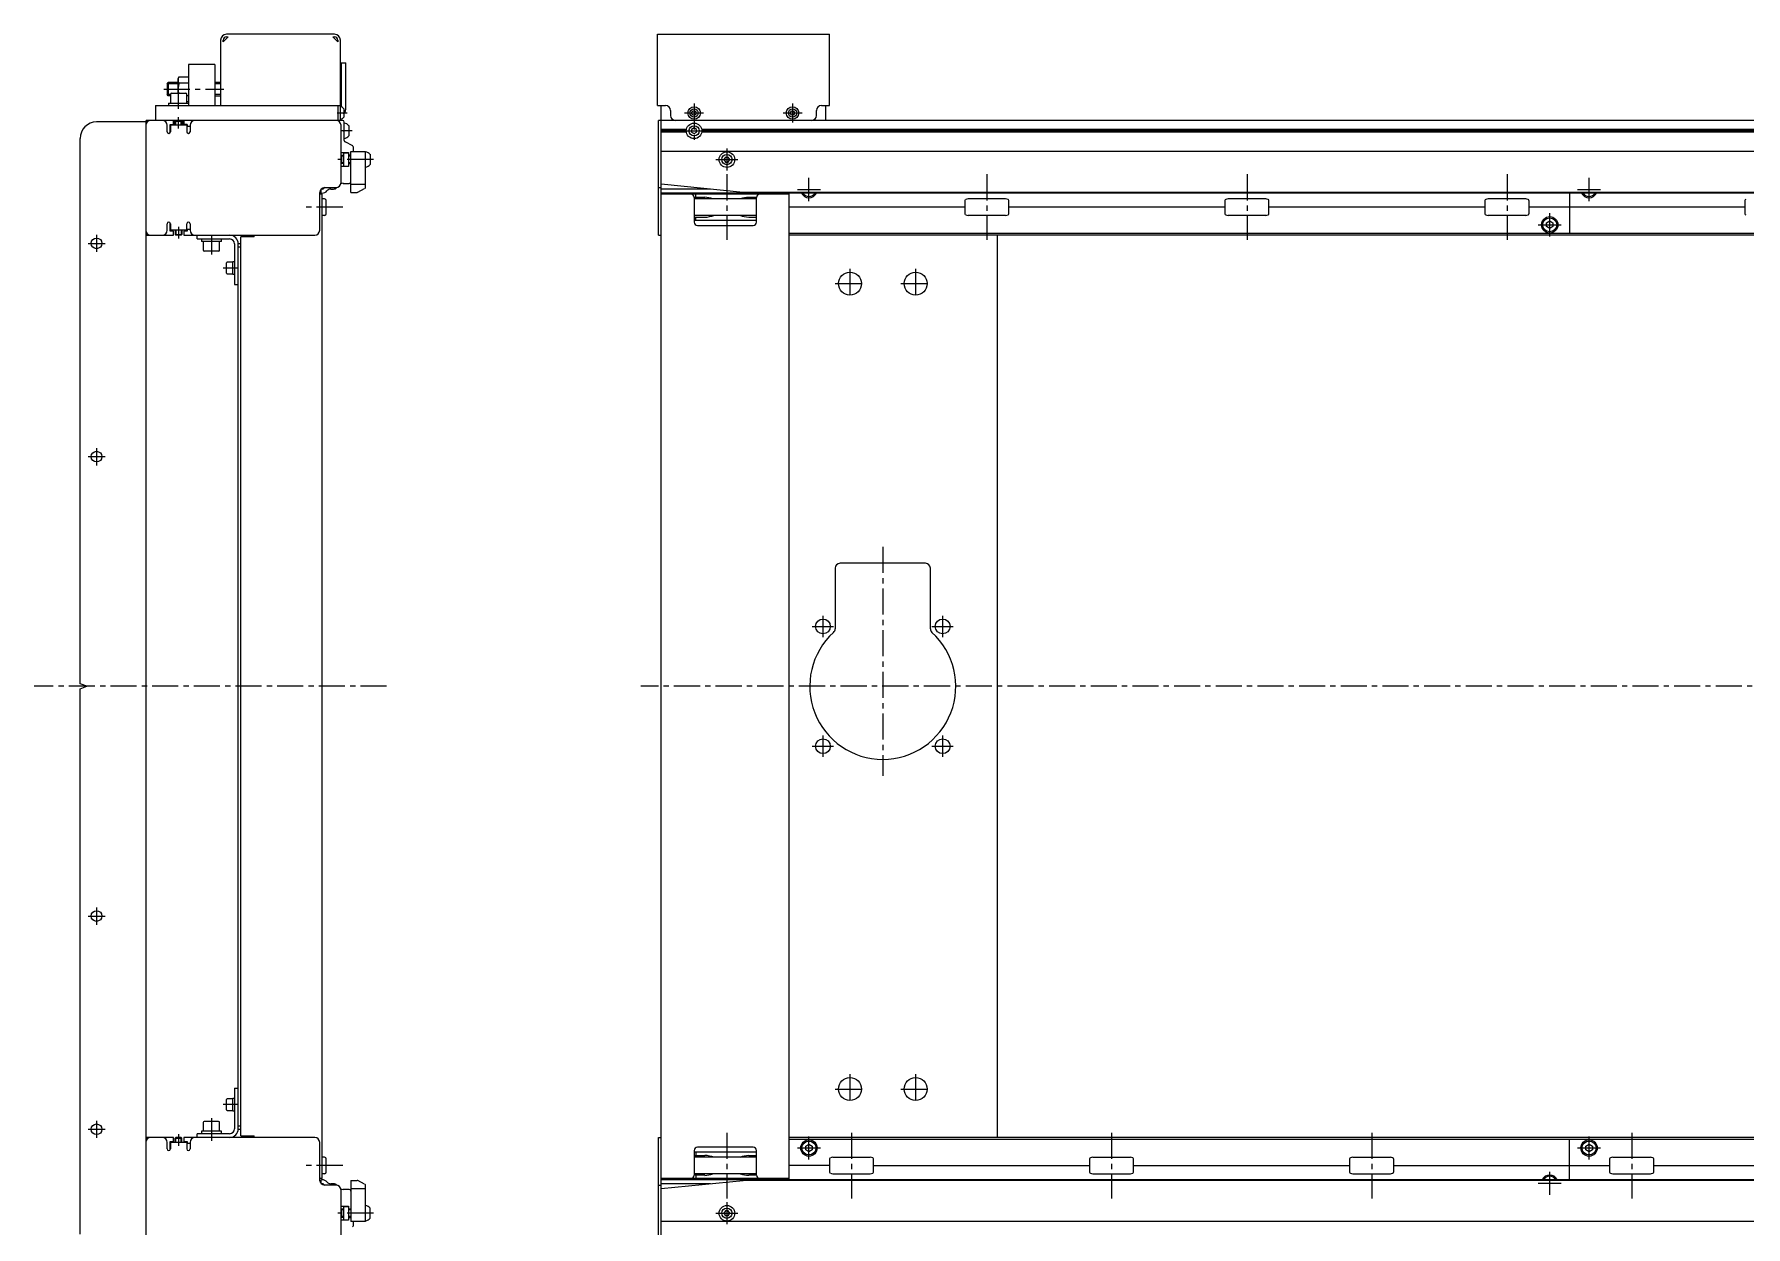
# Model space of a CAD drawing. Extents: x -10 to 4174, y -8 to 1201.
# Drawn here: x -10 to 1033, y 474 to 1201 of the extents above; entities that cross this region are included whole.
import ezdxf

# ---------------------------------------------------------------- set-up
doc = ezdxf.new("R2010")
doc.units = 0
doc.header["$LTSCALE"] = 0.5
doc.linetypes.add('CENTER', pattern=[50.8, 31.75, -6.35, 6.35, -6.35])
for name, color, linetype in [('MSM_CENTER', 1, 'CENTER'), ('MSM_CONTINUOUS', 7, 'CONTINUOUS'), ('MSM_NARROW', 5, 'CONTINUOUS')]:
    doc.layers.add(name, color=color, linetype=linetype)

msp = doc.modelspace()

# ---------------------------------------------------------------- linework, layer by layer
at = {"layer": 'MSM_CENTER'}
for p, q in [((69, 1167.4), (105.6, 1167.4)), ((78, 1155.4), (78, 1166.9)), ((392.2, 1158.7), (392.2, 1135.3)), ((452.2, 1158.7), (452.2, 1147.1)), ((78, 1143.4), (78, 1150.4)), ((174.6, 1152.9), (180.8, 1152.9)), ((386.4, 1152.9), (398, 1152.9)), ((446.4, 1152.9), (458, 1152.9)), ((183.8, 1142), (177, 1142)), ((385.4, 1142), (398.9, 1142)), ((412.2, 1131.3), (412.2, 1117.8)), ((196.7, 1124.5), (175, 1124.5)), ((405.4, 1124.5), (418.9, 1124.5)), ((412.2, 1115.5), (412.2, 1075.5)), ((455.2, 1106.2), (469.2, 1106.2)), ((462.2, 1099.2), (462.2, 1113.3)), ((570.7, 1115.5), (570.7, 1075.5)), ((729.2, 1115.5), (729.2, 1075.5)), ((887.7, 1115.5), (887.7, 1075.5)), ((930.7, 1106.2), (944.7, 1106.2)), ((937.7, 1099.2), (937.7, 1113.3)), ((178, 1095.5), (155.5, 1095.5)), ((913.7, 1077.7), (913.7, 1091.8)), ((28, 1078.6), (28, 1068.2)), ((78, 1083.4), (78, 1076.4)), ((98, 1078.1), (98, 1066.6)), ((906.7, 1084.7), (920.7, 1084.7)), ((22.8, 1073.4), (33.2, 1073.4)), ((114.1, 1058.4), (105.1, 1058.4)), ((487.2, 1057.9), (487.2, 1039.9)), ((527.2, 1057.9), (527.2, 1039.9)), ((478.2, 1048.9), (496.2, 1048.9)), ((518.2, 1048.9), (536.2, 1048.9)), ((22.8, 943.4), (33.2, 943.4)), ((28, 948.6), (28, 938.1)), ((507.2, 888.4), (507.2, 748.9)), ((470.7, 846.4), (470.7, 833.4)), ((543.7, 846.4), (543.7, 833.4)), ((464.2, 839.9), (477.2, 839.9)), ((537.2, 839.9), (550.2, 839.9)), ((204.8, 803.4), (-10, 803.4)), ((3316.8, 803.4), (359.7, 803.4)), ((470.7, 773.4), (470.7, 760.4)), ((543.7, 773.4), (543.7, 760.4)), ((464.2, 766.9), (477.2, 766.9)), ((537.2, 766.9), (550.2, 766.9)), ((28, 668.6), (28, 658.1)), ((22.8, 663.4), (33.2, 663.4)), ((487.2, 566.9), (487.2, 548.9)), ((527.2, 566.9), (527.2, 548.9)), ((478.2, 557.9), (496.2, 557.9)), ((518.2, 557.9), (536.2, 557.9)), ((114.1, 548.4), (105.1, 548.4)), ((22.8, 533.4), (33.2, 533.4)), ((28, 538.6), (28, 528.1)), ((98, 540.2), (98, 526.4)), ((78, 530.4), (78, 523.4)), ((412.2, 531.3), (412.2, 491.3)), ((455.2, 522), (469.2, 522)), ((462.2, 515), (462.2, 529)), ((488.2, 531.3), (488.2, 491.3)), ((646.7, 531.3), (646.7, 491.3)), ((805.2, 531.3), (805.2, 491.3)), ((930.7, 522), (944.7, 522)), ((937.7, 515), (937.7, 529)), ((963.7, 531.3), (963.7, 491.3)), ((178, 511.3), (155.5, 511.3)), ((913.7, 493.5), (913.7, 507.5)), ((906.7, 500.5), (920.7, 500.5)), ((196.7, 482.2), (175, 482.2)), ((405.4, 482.2), (418.9, 482.2)), ((412.2, 489), (412.2, 475.5))]:
    msp.add_line(p, q, dxfattribs=at)
at = {"layer": 'MSM_CONTINUOUS'}
for p, q in [((173, 1200.9), (107.2, 1200.9)), ((369.8, 1157.4), (369.8, 1200.9)), ((369.8, 1200.9), (474.8, 1200.9)), ((474.8, 1157.4), (474.8, 1200.9)), ((103.6, 1197.3), (103.6, 1157.4)), ((108.2, 1199.3), (105.2, 1196.3)), ((105.2, 1196.3), (105.2, 1197.3)), ((107.2, 1199.3), (108.2, 1199.3)), ((175, 1196.3), (172, 1199.3)), ((172, 1199.3), (173, 1199.3)), ((175, 1197.3), (175, 1196.3)), ((176.6, 1148.4), (176.6, 1197.3)), ((100, 1182.4), (84, 1182.4)), ((84, 1182.4), (84, 1157.4)), ((100, 1182.4), (100, 1157.4)), ((177, 1183.4), (177, 1156.6)), ((177, 1183.4), (180, 1183.4)), ((180, 1156.4), (180, 1183.4)), ((71, 1170.7), (71.7, 1171.4)), ((71, 1170.7), (71, 1164.1)), ((77.5, 1171.4), (71.7, 1171.4)), ((71.7, 1171.4), (71.7, 1163.4)), ((78.2, 1174.9), (77.5, 1173.6)), ((77.5, 1173.6), (77.5, 1164.9)), ((78.2, 1174.9), (84, 1174.9)), ((78.2, 1171.2), (84, 1171.2)), ((103.6, 1171.4), (100, 1171.4)), ((71.7, 1163.4), (71, 1164.1)), ((73, 1163.4), (71.7, 1163.4)), ((71.9, 1158.9), (71.9, 1157.4)), ((71.9, 1158.9), (84, 1158.9)), ((73, 1164.3), (73, 1158.9)), ((73.6, 1164.9), (82.4, 1164.9)), ((83, 1158.9), (83, 1164.3)), ((83, 1163.6), (84, 1163.6)), ((83, 1159.9), (84, 1159.9)), ((100, 1163.4), (103.6, 1163.4)), ((58, 1147.9), (58, 458.9)), ((176.6, 1148.4), (58.5, 1148.4)), ((64, 1157.4), (64, 1148.4)), ((64, 1157.4), (176.6, 1157.4)), ((74.8, 1145.9), (74.8, 1148.4)), ((75, 1148.4), (75, 1145.9)), ((76.4, 1148.4), (76, 1148)), ((76, 1145.4), (76, 1148)), ((76, 1148), (80, 1148)), ((80, 1148), (79.6, 1148.4)), ((80, 1145.4), (80, 1148)), ((81, 1145.9), (81, 1148.4)), ((81.2, 1148.4), (81.2, 1145.9)), ((178, 1148.3), (174.5, 1148.3)), ((175, 1157.4), (175, 1148.4)), ((178.8, 1155.4), (178.8, 1150.4)), ((369.8, 1157.4), (374.8, 1157.4)), ((3306.8, 1148.4), (370.6, 1148.4)), ((370.6, 1078.4), (370.6, 1148.4)), ((372.2, 449.4), (372.2, 1157.4)), ((3305.2, 1148.3), (372.2, 1148.3)), ((377.8, 1154.4), (377.8, 1151.4)), ((392.2, 1154.3), (390.9, 1153.6)), ((390.9, 1152.2), (390.9, 1153.6)), ((390.9, 1152.2), (392.2, 1151.5)), ((393.4, 1153.6), (392.2, 1154.3)), ((392.2, 1151.5), (393.4, 1152.2)), ((393.4, 1152.2), (393.4, 1153.6)), ((397.2, 1148.3), (397.2, 1148.4)), ((427.2, 1148.4), (427.2, 1148.3)), ((452.2, 1154.3), (450.9, 1153.6)), ((450.9, 1152.2), (450.9, 1153.6)), ((450.9, 1152.2), (452.2, 1151.5)), ((453.4, 1153.6), (452.2, 1154.3)), ((452.2, 1151.5), (453.4, 1152.2)), ((453.4, 1152.2), (453.4, 1153.6)), ((466.8, 1151.4), (466.8, 1154.4)), ((469.8, 1157.4), (474.8, 1157.4)), ((472.2, 1157.4), (472.2, 1148.4)), ((18, 804.9), (18, 1137.4)), ((58, 1147.4), (28, 1147.4)), ((71, 1141.4), (71, 1145.4)), ((72.8, 1140.9), (72.8, 1145.9)), ((72.8, 1145.9), (76, 1145.9)), ((72.9, 1140.9), (72.8, 1140.9)), ((73, 1145.9), (73, 1141.4)), ((83, 1145.4), (73, 1145.4)), ((83.3, 1145.9), (80, 1145.9)), ((83, 1145.9), (83, 1141.4)), ((83.3, 1145.9), (83.3, 1144.9)), ((83.3, 1144.9), (85, 1144.9)), ((85, 1145.4), (85, 1141.4)), ((177, 1110.6), (177, 1145.4)), ((178.5, 1142), (179, 1142.9)), ((179, 1141.2), (178.5, 1142)), ((179, 1136.1), (179, 1147.3)), ((181.8, 1145.2), (181.8, 1138.9)), ((387.5, 1142.9), (372.2, 1142.9)), ((387.4, 1142), (372.2, 1142)), ((387.5, 1141.2), (372.2, 1141.2)), ((392.2, 1143.8), (390.7, 1142.9)), ((390.7, 1142.9), (390.7, 1141.2)), ((390.7, 1141.2), (392.2, 1140.3)), ((393.7, 1142.9), (392.2, 1143.8)), ((392.2, 1140.3), (393.7, 1141.2)), ((393.7, 1141.2), (393.7, 1142.9)), ((3280.5, 1142.9), (396.8, 1142.9)), ((3280.5, 1141.2), (396.8, 1141.2)), ((3280.4, 1142), (396.9, 1142)), ((177, 1128.8), (181.5, 1128.8)), ((177.4, 1127), (177, 1126.6)), ((178.5, 1127), (177.4, 1127)), ((177.4, 1122), (177.4, 1127)), ((181.5, 1128.5), (178.5, 1128.5)), ((178.5, 1128.5), (178.5, 1120.5)), ((184.1, 1132.8), (179.5, 1135.3)), ((181.5, 1128.8), (181.5, 1120.3)), ((181.5, 1127.3), (183, 1127.3)), ((183, 1127), (181.5, 1127)), ((183, 1104.5), (183, 1129.5)), ((183, 1129.5), (192, 1129.5)), ((184.6, 1129.5), (184.6, 1132)), ((192, 1107.7), (192, 1129.5)), ((194.7, 1127.7), (194.7, 1121.4)), ((3305.2, 1129.5), (372.2, 1129.5)), ((177, 1122.5), (177.4, 1122)), ((181.5, 1120.3), (177, 1120.3)), ((178.5, 1122), (177.4, 1122)), ((178.5, 1120.5), (181.5, 1120.5)), ((181.5, 1122), (183, 1122)), ((183, 1121.8), (181.5, 1121.8)), ((411.3, 1126), (410.4, 1124.5)), ((410.4, 1124.5), (411.3, 1123)), ((411.3, 1126), (413, 1126)), ((411.3, 1123), (413, 1123)), ((413.9, 1124.5), (413, 1126)), ((413, 1123), (413.9, 1124.5)), ((167, 1107.4), (173.8, 1107.4)), ((170.7, 1106.5), (172.4, 1106.5)), ((174.5, 1107.4), (174.5, 1107.5)), ((178.3, 1110), (182, 1110)), ((183, 1109.5), (192, 1109.5)), ((187.2, 1104.7), (191.4, 1106.8)), ((370.6, 1107.4), (372.2, 1107.4)), ((422.2, 1104.5), (372.2, 1109.5)), ((402.2, 1106.5), (372.2, 1106.5)), ((164, 1081.4), (164, 1104.4)), ((165.5, 1103.4), (164, 1103.4)), ((164.1, 1105.1), (164.1, 1103.4)), ((164.6, 1105.8), (164.6, 1104.6)), ((165.1, 1104.1), (165.6, 1104.1)), ((165.5, 503.4), (165.5, 1103.4)), ((167, 1100.5), (165.5, 1100.5)), ((168, 1091.5), (168, 1099.5)), ((183, 1104.5), (186.8, 1104.5)), ((3305.2, 1104.1), (372.2, 1104.1)), ((450.2, 1103.4), (372.2, 1103.4)), ((398.7, 1101.4), (392.2, 1101.4)), ((392.2, 1101.4), (392.2, 1086.4)), ((430.2, 1100.5), (392.2, 1100.5)), ((393.3, 1101.4), (393.3, 1103.4)), ((3305.2, 1104.5), (422.2, 1104.5)), ((430.2, 1101.4), (425.6, 1101.4)), ((430.2, 1086.4), (430.2, 1101.4)), ((431, 1103.4), (431, 1103.1)), ((450.2, 502.6), (450.2, 1104.1)), ((557.2, 1095.5), (450.2, 1095.5)), ((462.2, 1103.9), (461.8, 1104.1)), ((462.5, 1104.1), (462.2, 1103.9)), ((557.2, 1099.5), (557.2, 1091.5)), ((582.1, 1100.5), (559.2, 1100.5)), ((584.1, 1091.5), (584.1, 1099.5)), ((715.7, 1095.5), (584.1, 1095.5)), ((715.7, 1099.5), (715.7, 1091.5)), ((740.6, 1100.5), (717.7, 1100.5)), ((742.6, 1091.5), (742.6, 1099.5)), ((874.2, 1095.5), (742.6, 1095.5)), ((874.2, 1099.5), (874.2, 1091.5)), ((899.1, 1100.5), (876.2, 1100.5)), ((901.1, 1091.5), (901.1, 1099.5)), ((1032.7, 1095.5), (901.1, 1095.5)), ((925.7, 1104.1), (925.7, 1079.4)), ((937.7, 1103.9), (937.3, 1104.1)), ((938, 1104.1), (937.7, 1103.9)), ((1032.7, 1099.5), (1032.7, 1091.5)), ((71, 1081.4), (71, 1085.4)), ((72.8, 1085.9), (72.9, 1085.9)), ((72.8, 1080.9), (72.8, 1085.9)), ((73, 1085.4), (73, 1081.4)), ((83, 1081.4), (83, 1085.4)), ((85, 1085.4), (85, 1081.4)), ((167, 1090.5), (165.5, 1090.5)), ((430.2, 1090.5), (392.2, 1090.5)), ((392.2, 1089.4), (398.7, 1089.4)), ((430.2, 1087.4), (392.2, 1087.4)), ((393.3, 1087.4), (393.3, 1089.4)), ((425.6, 1089.4), (430.2, 1089.4)), ((582.1, 1090.5), (559.2, 1090.5)), ((740.6, 1090.5), (717.7, 1090.5)), ((899.1, 1090.5), (876.2, 1090.5)), ((911.7, 1085.9), (913.7, 1087.1)), ((911.7, 1083.6), (911.7, 1085.9)), ((913.7, 1087.1), (915.7, 1085.9)), ((915.7, 1085.9), (915.7, 1083.6)), ((58.5, 1078.4), (74.8, 1078.4)), ((74.8, 1080.9), (72.8, 1080.9)), ((83, 1081.4), (73, 1081.4)), ((74.8, 1078.4), (74.8, 1080.9)), ((76, 1081.4), (76, 1078.8)), ((76.4, 1078.4), (76, 1078.8)), ((76, 1078.8), (80, 1078.8)), ((79.6, 1078.4), (76.4, 1078.4)), ((80, 1078.8), (79.6, 1078.4)), ((80, 1081.4), (80, 1078.8)), ((83.3, 1080.9), (81.2, 1080.9)), ((81.2, 1080.9), (81.2, 1078.4)), ((81.2, 1078.4), (161, 1078.4)), ((83.3, 1081.9), (83.3, 1080.9)), ((85, 1081.9), (83.3, 1081.9)), ((89.4, 1076.1), (89.4, 1078.4)), ((89.4, 1076.1), (109.1, 1076.1)), ((91.9, 1076.1), (91.9, 1074.6)), ((104.1, 1074.6), (91.9, 1074.6)), ((93, 1074.6), (93, 1069.2)), ((103, 1069.2), (103, 1074.6)), ((104.1, 1074.6), (104.1, 1076.1)), ((124, 1077.4), (116, 1077.4)), ((116, 529.4), (116, 1077.4)), ((124, 1077.4), (124, 1078.4)), ((370.6, 1078.4), (372.2, 1078.4)), ((394.2, 1084.4), (428.2, 1084.4)), ((3303.2, 1079.4), (450.2, 1079.4)), ((3306.8, 1078.4), (450.2, 1078.4)), ((577.2, 528.4), (577.2, 1078.4)), ((913.7, 1082.4), (911.7, 1083.6)), ((915.7, 1083.6), (913.7, 1082.4)), ((102.4, 1068.6), (93.6, 1068.6)), ((112.1, 1073.1), (112.1, 1048.4)), ((114.4, 533.4), (114.4, 1073.4)), ((114.4, 1073.4), (116, 1073.4)), ((114.4, 1071.4), (116, 1071.4)), ((107.1, 1055.3), (107.1, 1061.5)), ((111.1, 1061.9), (107.5, 1061.9)), ((107.5, 1054.9), (111.1, 1054.9)), ((112.1, 1062.2), (111.1, 1062.2)), ((111.1, 1054.6), (111.1, 1062.2)), ((111.1, 1054.6), (112.1, 1054.6)), ((112.1, 1048.4), (114.4, 1048.4)), ((533.2, 878.4), (481.2, 878.4)), ((478.2, 875.4), (478.2, 838.5)), ((536.2, 838.5), (536.2, 875.4)), ((22, 803.4), (18, 804.9)), ((18, 801.9), (22, 803.4)), ((18, 469.4), (18, 801.9)), ((112.1, 558.4), (112.1, 533.7)), ((112.1, 558.4), (114.4, 558.4)), ((107.1, 545.3), (107.1, 551.5)), ((111.1, 551.9), (107.5, 551.9)), ((107.5, 544.9), (111.1, 544.9)), ((112.1, 552.2), (111.1, 552.2)), ((111.1, 544.6), (111.1, 552.2)), ((111.1, 544.6), (112.1, 544.6)), ((91.9, 532.2), (91.9, 530.7)), ((104.1, 532.2), (91.9, 532.2)), ((93, 537.6), (93, 532.2)), ((102.4, 538.2), (93.6, 538.2)), ((103, 532.2), (103, 537.6)), ((104.1, 530.7), (104.1, 532.2)), ((114.4, 535.4), (116, 535.4)), ((114.4, 533.4), (116, 533.4)), ((74.8, 528.4), (58.5, 528.4)), ((71, 521.4), (71, 525.4)), ((72.8, 520.9), (72.8, 525.9)), ((72.8, 525.9), (74.8, 525.9)), ((73, 525.4), (73, 521.4)), ((83, 525.4), (73, 525.4)), ((74.8, 525.9), (74.8, 528.4)), ((76.4, 528.4), (76, 528)), ((76, 525.4), (76, 528)), ((76, 528), (80, 528)), ((79.6, 528.4), (76.4, 528.4)), ((80, 528), (79.6, 528.4)), ((80, 525.4), (80, 528)), ((81.2, 528.4), (81.2, 525.9)), ((161, 528.4), (81.2, 528.4)), ((81.2, 525.9), (83.3, 525.9)), ((83, 525.4), (83, 521.4)), ((83.3, 525.9), (83.3, 524.9)), ((83.3, 524.9), (85, 524.9)), ((85, 525.4), (85, 521.4)), ((109.1, 530.7), (89.4, 530.7)), ((89.4, 528.4), (89.4, 530.7)), ((116, 529.4), (124, 529.4)), ((124, 528.4), (124, 529.4)), ((164, 502.4), (164, 525.4)), ((370.6, 528.4), (372.2, 528.4)), ((370.6, 458.4), (370.6, 528.4)), ((428.2, 522.4), (394.2, 522.4)), ((3306.8, 528.4), (450.2, 528.4)), ((450.2, 527.4), (3303.2, 527.4)), ((460.2, 523.2), (462.2, 524.4)), ((460.2, 520.9), (460.2, 523.2)), ((462.2, 524.4), (464.2, 523.2)), ((464.2, 523.2), (464.2, 520.9)), ((925.7, 502.6), (925.7, 527.4)), ((935.7, 523.2), (937.7, 524.4)), ((935.7, 520.9), (935.7, 523.2)), ((937.7, 524.4), (939.7, 523.2)), ((939.7, 523.2), (939.7, 520.9)), ((72.9, 520.9), (72.8, 520.9)), ((167, 516.3), (165.5, 516.3)), ((168, 507.3), (168, 515.3)), ((392.2, 520.4), (392.2, 505.4)), ((430.2, 519.4), (392.2, 519.4)), ((392.2, 517.4), (398.7, 517.4)), ((430.2, 516.3), (392.2, 516.3)), ((393.3, 519.4), (393.3, 517.4)), ((425.6, 517.4), (430.2, 517.4)), ((430.2, 505.4), (430.2, 520.4)), ((474.7, 511.3), (450.2, 511.3)), ((462.2, 519.7), (460.2, 520.9)), ((464.2, 520.9), (462.2, 519.7)), ((474.7, 515.3), (474.7, 507.3)), ((476.7, 516.3), (499.6, 516.3)), ((501.6, 507.3), (501.6, 515.3)), ((501.6, 511.3), (633.2, 511.3)), ((633.2, 515.3), (633.2, 507.3)), ((635.2, 516.3), (658.1, 516.3)), ((660.1, 507.3), (660.1, 515.3)), ((660.1, 511.3), (791.7, 511.3)), ((791.7, 515.3), (791.7, 507.3)), ((793.7, 516.3), (816.6, 516.3)), ((818.6, 507.3), (818.6, 515.3)), ((818.6, 511.3), (950.2, 511.3)), ((937.7, 519.7), (935.7, 520.9)), ((939.7, 520.9), (937.7, 519.7)), ((950.2, 515.3), (950.2, 507.3)), ((952.2, 516.3), (975.1, 516.3)), ((977.1, 507.3), (977.1, 515.3)), ((977.1, 511.3), (1108.7, 511.3)), ((165.5, 503.4), (164, 503.4)), ((164.1, 501.7), (164.1, 503.4)), ((164.6, 502.1), (164.6, 501)), ((165.6, 502.6), (165.1, 502.6)), ((167, 506.3), (165.5, 506.3)), ((183, 502.2), (186.8, 502.2)), ((183, 502.2), (183, 477.2)), ((191.4, 500), (187.2, 502.1)), ((450.2, 503.4), (372.2, 503.4)), ((3305.2, 502.6), (372.2, 502.6)), ((372.2, 497.2), (422.2, 502.2)), ((430.2, 506.3), (392.2, 506.3)), ((398.7, 505.4), (392.2, 505.4)), ((393.3, 505.4), (393.3, 503.4)), ((3305.2, 502.2), (422.2, 502.2)), ((430.2, 505.4), (425.6, 505.4)), ((431, 503.4), (431, 503.7)), ((476.7, 506.3), (499.6, 506.3)), ((635.2, 506.3), (658.1, 506.3)), ((793.7, 506.3), (816.6, 506.3)), ((913.3, 502.6), (913.7, 502.9)), ((913.7, 502.9), (914, 502.6)), ((952.2, 506.3), (975.1, 506.3)), ((173.8, 499.4), (167, 499.4)), ((172.4, 500.2), (170.7, 500.2)), ((174.5, 499.3), (174.5, 499.4)), ((177, 461.4), (177, 496.2)), ((182, 496.7), (178.3, 496.7)), ((183, 497.2), (192, 497.2)), ((192, 477.2), (192, 499.1)), ((370.6, 499.4), (372.2, 499.4)), ((402.2, 500.2), (372.2, 500.2)), ((177, 486.5), (181.5, 486.5)), ((177.4, 484.7), (177, 484.3)), ((177, 480.2), (177.4, 479.7)), ((178.5, 484.7), (177.4, 484.7)), ((177.4, 479.7), (177.4, 484.7)), ((181.5, 486.2), (178.5, 486.2)), ((178.5, 486.2), (178.5, 478.2)), ((181.5, 486.5), (181.5, 478)), ((181.5, 485), (183, 485)), ((183, 484.7), (181.5, 484.7)), ((194.7, 479.1), (194.7, 485.4)), ((411.3, 483.7), (410.4, 482.2)), ((410.4, 482.2), (411.3, 480.7)), ((413, 483.7), (411.3, 483.7)), ((413, 480.7), (411.3, 480.7)), ((413.9, 482.2), (413, 483.7)), ((413, 480.7), (413.9, 482.2)), ((181.5, 478), (177, 478)), ((178.5, 479.7), (177.4, 479.7)), ((178.5, 478.2), (181.5, 478.2)), ((181.5, 479.7), (183, 479.7)), ((183, 479.5), (181.5, 479.5)), ((192, 477.2), (183, 477.2)), ((184.6, 474.8), (184.6, 477.2)), ((3305.2, 477.2), (372.2, 477.2))]:
    msp.add_line(p, q, dxfattribs=at)
for centre, radius in [((392.2, 1152.9), 3.8), ((392.2, 1152.9), 2.53), ((452.2, 1152.9), 3.8), ((452.2, 1152.9), 2.53), ((392.2, 1142), 4.75), ((392.2, 1142), 3.13), ((412.2, 1124.5), 4.75), ((412.2, 1124.5), 3.13), ((913.7, 1084.7), 5), ((913.7, 1084.7), 4.25), ((28, 1073.4), 3.25), ((487.2, 1048.9), 7), ((527.2, 1048.9), 7), ((28, 943.4), 3.25), ((470.7, 839.9), 4.5), ((543.7, 839.9), 4.5), ((470.7, 766.9), 4.5), ((543.7, 766.9), 4.5), ((28, 663.4), 3.25), ((487.2, 557.9), 7), ((527.2, 557.9), 7), ((28, 533.4), 3.25), ((462.2, 522), 5), ((462.2, 522), 4.25), ((937.7, 522), 5), ((937.7, 522), 4.25), ((412.2, 482.2), 4.75), ((412.2, 482.2), 3.13)]:
    msp.add_circle(centre, radius, dxfattribs=at)
for centre, radius, start, end in [((107.2, 1197.3), 3.6, 90, 180), ((173, 1197.3), 3.6, 0, 90), ((107.2, 1197.3), 2, 90, 180), ((173, 1197.3), 2, 0, 90), ((81.1, 1173), 3.45, 147.0581, 212.9419), ((91.2, 1167.4), 13.5, 163.7284, 190.551), ((73.6, 1164.3), 0.6, 90, 180), ((82.4, 1164.3), 0.6, 0, 90), ((58.5, 1147.9), 0.5, 90, 180), ((61, 1145.4), 3, 90, 180), ((68, 1145.4), 3, 0, 90), ((88, 1145.4), 3, 90, 180), ((174, 1145.4), 3, 0, 90), ((175.9, 1153), 3.8, 40.3591, 79.4524), ((175.9, 1152.8), 3.8, 280.5476, 319.6409), ((178, 1147.3), 1, 0, 90), ((172, 1156.4), 8, 328.2117, 0), ((374.8, 1154.4), 3, 0, 90), ((380.8, 1151.4), 3, 180, 270), ((463.8, 1151.4), 3, 270, 0), ((469.8, 1154.4), 3, 90, 180), ((28, 1137.4), 10, 90, 180), ((72, 1141.4), 1, 180, 0), ((84, 1141.4), 1, 180, 0), ((178.1, 1142.1), 4.75, 39.7731, 79.0684), ((178.1, 1142), 4.75, 280.9316, 320.2269), ((180, 1136.1), 1, 180, 241.8214), ((183.6, 1132), 1, 0, 61.8214), ((191.1, 1124.6), 4.75, 39.7731, 79.0684), ((191.1, 1124.5), 4.75, 280.9316, 320.2269), ((167, 1104.4), 3, 90, 180), ((165.6, 1107.8), 2, 238.6055, 245.3363), ((164.9, 1105.8), 0.3, 116.6542, 180), ((165.6, 1107.8), 1.25, 245.7378, 338.4365), ((170.7, 1103.5), 3, 90, 140.0745), ((172.4, 1109.5), 3, 270, 315), ((173.8, 1110.6), 3.2, 270, 0), ((178.3, 1107.1), 3, 90, 119.6655), ((182, 1111), 1, 270, 0), ((191, 1107.7), 1, 296.5651, 0), ((165.1, 1104.6), 0.5, 180, 270), ((165.6, 1107.8), 3.7, 270, 320.0745), ((167, 1099.5), 1, 0, 90), ((186.8, 1105.6), 1, 270, 296.5651), ((390.2, 1101.4), 2, 360, 90), ((398, 1083.7), 17.8, 71.5235, 87.6405), ((425.8, 1084.6), 16.8, 90.8876, 108.8842), ((432.2, 1101.4), 2, 90, 180), ((462.2, 1106.2), 5, 204.8346, 335.1654), ((462.2, 1106.2), 4.25, 209.6116, 330.3884), ((558.1, 1099.4), 0.882, 115.5328, 172.1027), ((559.2, 1097.1), 3.41, 89.6687, 115.2454), ((582.1, 1097.1), 3.41, 64.7546, 90.3313), ((583.2, 1099.4), 0.882, 7.8973, 64.4672), ((716.6, 1099.4), 0.882, 115.5328, 172.1027), ((717.7, 1097.1), 3.41, 89.6687, 115.2454), ((740.6, 1097.1), 3.41, 64.7546, 90.3313), ((741.7, 1099.4), 0.882, 7.8973, 64.4672), ((875.1, 1099.4), 0.882, 115.5328, 172.1027), ((876.2, 1097.1), 3.41, 89.6687, 115.2454), ((899.1, 1097.1), 3.41, 64.7546, 90.3313), ((900.2, 1099.4), 0.882, 7.8973, 64.4672), ((937.7, 1106.2), 5, 204.8346, 335.1654), ((937.7, 1106.2), 4.25, 209.6116, 330.3884), ((1033.6, 1099.4), 0.882, 115.5328, 172.1027), ((72, 1085.4), 1, 0, 180), ((84, 1085.4), 1, 0, 180), ((167, 1091.5), 1, 270, 0), ((394.2, 1086.4), 2, 180, 270), ((398.5, 1105.2), 15.8, 270.8049, 291.4888), ((426.3, 1107.2), 17.8, 249.6263, 267.6096), ((428.2, 1086.4), 2, 270, 0), ((558.1, 1091.6), 0.882, 187.8973, 244.4672), ((559.2, 1093.9), 3.41, 244.7546, 270.3313), ((582.1, 1093.9), 3.41, 269.6687, 295.2454), ((583.2, 1091.6), 0.882, 295.5328, 352.1027), ((716.6, 1091.6), 0.882, 187.8973, 244.4672), ((717.7, 1093.9), 3.41, 244.7546, 270.3313), ((740.6, 1093.9), 3.41, 269.6687, 295.2454), ((741.7, 1091.6), 0.882, 295.5328, 352.1027), ((875.1, 1091.6), 0.882, 187.8973, 244.4672), ((876.2, 1093.9), 3.41, 244.7546, 270.3313), ((899.1, 1093.9), 3.41, 269.6687, 295.2454), ((900.2, 1091.6), 0.882, 295.5328, 352.1027), ((1033.6, 1091.6), 0.882, 187.8973, 244.4672), ((61, 1081.4), 3, 180, 270), ((58.5, 1078.9), 0.5, 180, 270), ((68, 1081.4), 3, 270, 0), ((88, 1081.4), 3, 180, 270), ((109.1, 1073.1), 5.3, 0, 90), ((109.1, 1073.1), 3, 0, 90), ((161, 1081.4), 3, 270, 0), ((93.6, 1069.2), 0.6, 180, 270), ((102.4, 1069.2), 0.6, 270, 0), ((107.5, 1061.5), 0.4, 90, 180), ((107.5, 1055.3), 0.4, 180, 270), ((481.2, 875.4), 3, 90, 180), ((533.2, 875.4), 3, 360, 90), ((507.2, 803.4), 44.5, 132.3521, 47.6479), ((475.2, 838.5), 3, 312.3521, 0), ((539.2, 838.5), 3, 180, 227.6479), ((107.5, 551.5), 0.4, 90, 180), ((107.5, 545.3), 0.4, 180, 270), ((93.6, 537.6), 0.6, 90, 180), ((102.4, 537.6), 0.6, 0, 90), ((109.1, 533.7), 5.3, 270, 0), ((109.1, 533.7), 3, 270, 0), ((58.5, 527.9), 0.5, 90, 180), ((61, 525.4), 3, 90, 180), ((68, 525.4), 3, 0, 90), ((88, 525.4), 3, 90, 180), ((161, 525.4), 3, 0, 90), ((394.2, 520.4), 2, 90, 180), ((428.2, 520.4), 2, 360, 90), ((72, 521.4), 1, 180, 0), ((84, 521.4), 1, 180, 0), ((167, 515.3), 1, 0, 90), ((398.5, 501.6), 15.8, 68.5112, 89.1951), ((426.3, 499.6), 17.8, 92.3904, 110.3737), ((475.6, 515.2), 0.882, 115.5328, 172.1027), ((476.7, 512.9), 3.41, 89.6687, 115.2454), ((499.6, 512.9), 3.41, 64.7546, 90.3313), ((500.7, 515.2), 0.882, 7.8973, 64.4672), ((634.1, 515.2), 0.882, 115.5328, 172.1027), ((635.2, 512.9), 3.41, 89.6687, 115.2454), ((658.1, 512.9), 3.41, 64.7546, 90.3313), ((659.2, 515.2), 0.882, 7.8973, 64.4672), ((792.6, 515.2), 0.882, 115.5328, 172.1027), ((793.7, 512.9), 3.41, 89.6687, 115.2454), ((816.6, 512.9), 3.41, 64.7546, 90.3313), ((817.7, 515.2), 0.882, 7.8973, 64.4672), ((951.1, 515.2), 0.882, 115.5328, 172.1027), ((952.2, 512.9), 3.41, 89.6687, 115.2454), ((975.1, 512.9), 3.41, 64.7546, 90.3313), ((976.2, 515.2), 0.882, 7.8973, 64.4672), ((167, 502.4), 3, 180, 270), ((165.1, 502.1), 0.5, 90, 180), ((164.9, 501), 0.3, 180, 243.3458), ((165.6, 498.9), 2, 114.6637, 121.3945), ((165.6, 498.9), 3.7, 39.9255, 90), ((167, 507.3), 1, 270, 0), ((170.7, 503.2), 3, 219.9255, 270), ((186.8, 501.2), 1, 63.4349, 90), ((390.2, 505.4), 2, 270, 0), ((398, 523.1), 17.8, 272.3595, 288.4765), ((425.8, 522.2), 16.8, 251.1158, 269.1124), ((432.2, 505.4), 2, 180, 270), ((475.6, 507.4), 0.882, 187.8973, 244.4672), ((476.7, 509.7), 3.41, 244.7546, 270.3313), ((499.6, 509.7), 3.41, 269.6687, 295.2454), ((500.7, 507.4), 0.882, 295.5328, 352.1027), ((634.1, 507.4), 0.882, 187.8973, 244.4672), ((635.2, 509.7), 3.41, 244.7546, 270.3313), ((658.1, 509.7), 3.41, 269.6687, 295.2454), ((659.2, 507.4), 0.882, 295.5328, 352.1027), ((792.6, 507.4), 0.882, 187.8973, 244.4672), ((793.7, 509.7), 3.41, 244.7546, 270.3313), ((816.6, 509.7), 3.41, 269.6687, 295.2454), ((817.7, 507.4), 0.882, 295.5328, 352.1027), ((913.7, 500.5), 5, 24.8346, 155.1654), ((913.7, 500.5), 4.25, 29.6116, 150.3884), ((951.1, 507.4), 0.882, 187.8973, 244.4672), ((952.2, 509.7), 3.41, 244.7546, 270.3313), ((975.1, 509.7), 3.41, 269.6687, 295.2454), ((976.2, 507.4), 0.882, 295.5328, 352.1027), ((165.6, 498.9), 1.25, 21.5635, 114.2622), ((172.4, 497.2), 3, 45, 90), ((173.8, 496.2), 3.2, 0, 90), ((178.3, 499.7), 3, 240.3345, 270), ((182, 495.7), 1, 0, 90), ((191, 499.1), 1, 0, 63.4349), ((191.1, 482.3), 4.75, 39.7731, 79.0684), ((183.6, 474.8), 1, 298.1786, 0), ((191.1, 482.2), 4.75, 280.9316, 320.2269)]:
    msp.add_arc(centre, radius, start, end, dxfattribs=at)
at = {"layer": 'MSM_NARROW'}
for p, q in [((77.5, 1170.7), (71, 1170.7)), ((103.6, 1170.7), (100, 1170.7)), ((73, 1164.1), (71, 1164.1)), ((103.6, 1164.1), (100, 1164.1)), ((75.5, 1145.9), (75.5, 1148.4)), ((76.4, 1145.4), (76.4, 1148.4)), ((79.6, 1145.4), (79.6, 1148.4)), ((80.5, 1145.9), (80.5, 1148.4)), ((178.5, 1126.6), (177, 1126.6)), ((178.5, 1122.5), (177, 1122.5)), ((183, 1126.6), (181.5, 1126.6)), ((183, 1122.5), (181.5, 1122.5)), ((76.4, 1081.4), (76.4, 1078.4)), ((79.6, 1081.4), (79.6, 1078.4)), ((76.4, 525.4), (76.4, 528.4)), ((79.6, 525.4), (79.6, 528.4)), ((178.5, 484.3), (177, 484.3)), ((178.5, 480.2), (177, 480.2)), ((183, 484.3), (181.5, 484.3)), ((183, 480.2), (181.5, 480.2))]:
    msp.add_line(p, q, dxfattribs=at)

doc.saveas('drawing.dxf')
